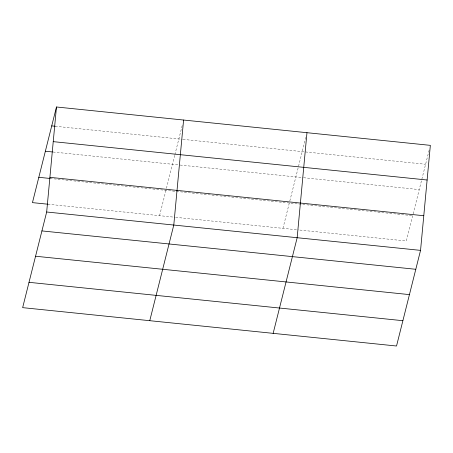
<?xml version="1.0" encoding="UTF-8"?>
<svg xmlns="http://www.w3.org/2000/svg" width="453" height="453" viewBox="0 0 453 453"><rect width="100%" height="100%" fill="white"/><g stroke="black" fill="none" stroke-linecap="round" stroke-linejoin="round"><path stroke-width="0.34" stroke-dasharray="2.27 1.7" d="M159.569 215.673L165.928 190.351M166.432 188.346L174.716 155.368M174.886 154.688L182.406 124.762M282.949 228.335L289.308 203.018M289.812 201.007L305.786 137.423M429.161 150.085L406.33 240.996L299.071 229.988M55.238 126.262L182.349 139.309M183.046 139.377L425.599 164.269M53.092 152.015L179.49 164.988M180.192 165.056L302.87 177.65M303.572 177.718L419.24 189.592M50.051 178.459L412.689 215.679M47.905 204.212L174.994 217.253M175.69 217.327L298.368 229.92"/><path stroke-width="0.68" d="M46.67 212.004L56.472 106.987L430.35 145.356L420.548 250.373L396.528 346.013L22.65 307.644L46.67 212.004L420.548 250.373M183.59 120.034L173.788 225.05L149.767 320.69M306.97 132.695L297.168 237.712L273.148 333.351M56.472 106.987L32.452 202.627L47.905 204.212M51.727 125.9L55.238 126.262M53.239 141.642L427.117 180.011M45.362 151.223L52.389 151.942M49.909 177.35L423.781 215.719M38.811 177.31L50.051 178.459M41.925 230.917L415.797 269.286M35.56 256.234L409.438 294.609M29.009 282.321L402.887 320.696"/></g></svg>
